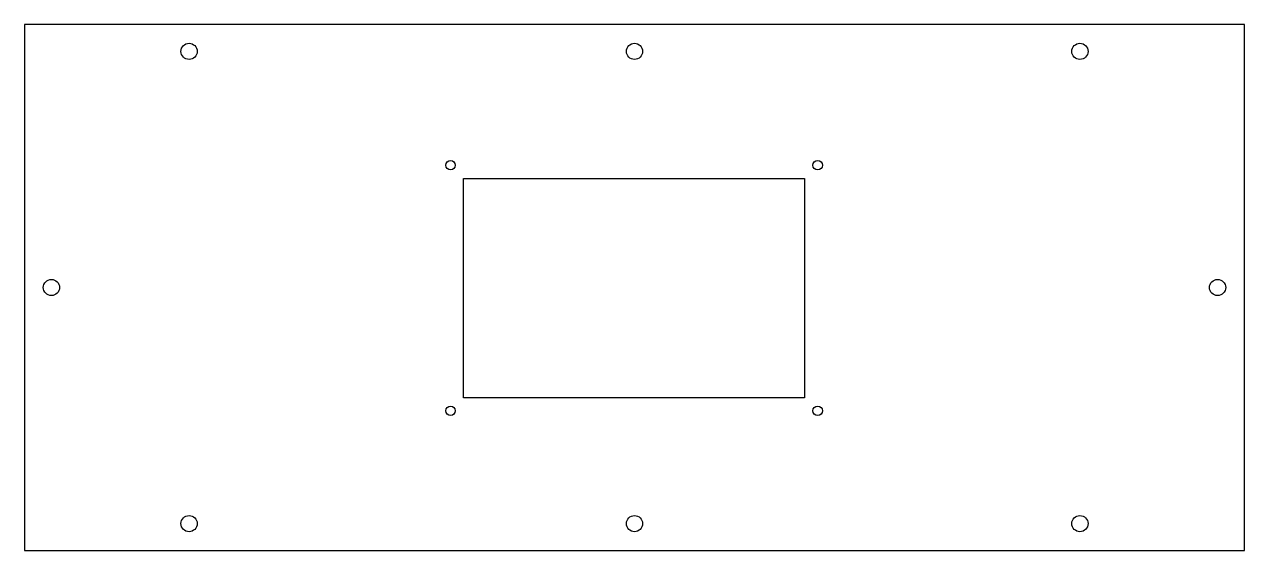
# Model space of a CAD drawing. Header units: millimetres. Extents: x 0 to 452, y -195 to 0.
import ezdxf

# ---------------------------------------------------------------- set-up
doc = ezdxf.new("R2010")
doc.units = ezdxf.units.MM

msp = doc.modelspace()

# ---------------------------------------------------------------- linework, layer by layer
for points in [[(452, 0), (0, 0), (0, -195), (452, -195)], [(289, -57.05), (289, -138.35), (162.7, -138.35), (162.7, -57.05)]]:
    msp.add_lwpolyline(points, close=True)
for centre, radius in [((61, -10), 3), ((226, -10), 3), ((391, -10), 3), ((157.85, -52.2), 1.75), ((293.85, -52.2), 1.75), ((10, -97.5), 3), ((442, -97.5), 3), ((157.85, -143.2), 1.75), ((293.85, -143.2), 1.75), ((61, -185), 3), ((226, -185), 3), ((391, -185), 3)]:
    msp.add_circle(centre, radius)

doc.saveas('drawing.dxf')
